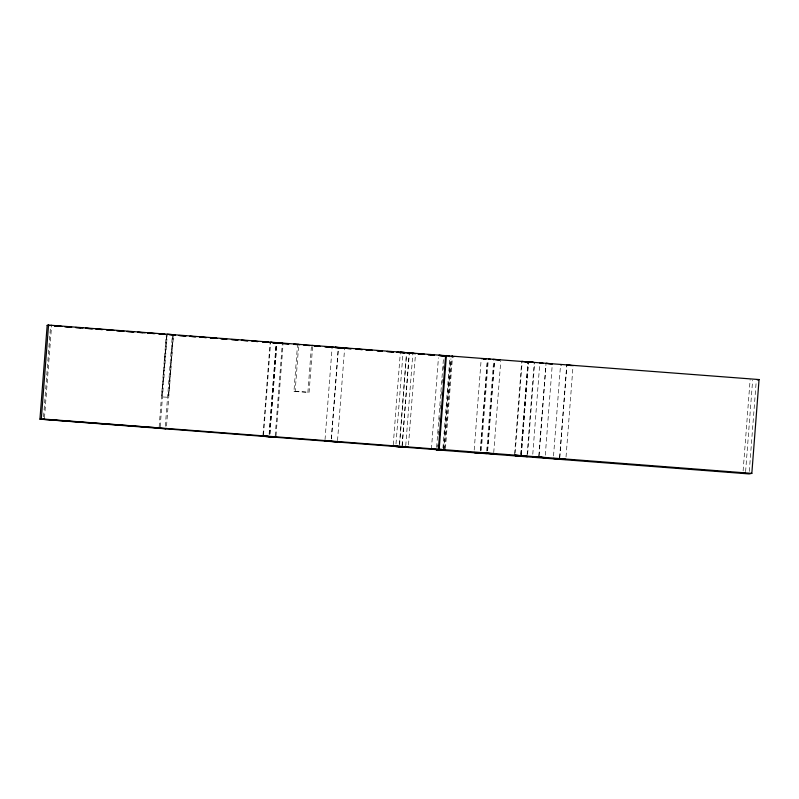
<?xml version="1.0" encoding="UTF-8"?>
<svg xmlns="http://www.w3.org/2000/svg" width="799" height="799" viewBox="0 0 799 799"><rect width="100%" height="100%" fill="white"/><g stroke="black" fill="none" stroke-linecap="round" stroke-linejoin="round"><path stroke-width="0.6" stroke-dasharray="4 3" d="M43.555 416.878L50.497 326.771M44.494 417.897L51.625 325.323M159.151 427.016L166.172 335.68M173.193 335.999L168.469 397.303L161.788 396.913L166.512 335.6M166.941 335.51L161.788 396.913M160.18 426.806L167.211 335.47M165.323 426.296L172.344 334.961M172.854 334.861L168.469 397.303M166.532 426.047L173.373 337.178M263.011 434.956L270.132 342.381M263.51 434.846L270.631 342.272M269.123 434.207L276.054 344.099M269.273 434.177L276.204 344.069M269.782 434.107L276.714 344.009M269.932 434.077L276.863 343.969M275.196 435.894L282.327 343.32M276.015 435.805L283.136 343.24M312.599 346.656L309.083 392.329L293.942 391.5L297.548 344.599M293.942 391.5L295.151 391.25L298.566 346.826M307.875 392.579L311.39 346.906M325.023 439.66L332.144 347.096M331.295 438.931L338.127 350.062M331.445 438.891L338.287 350.032M337.528 440.629L344.649 348.054M393.238 444.793L400.359 352.229M395.994 443.974L402.836 355.106M399.5 444.054L406.431 353.957M399.56 445.263L406.501 355.156M402.077 445.702L409.108 354.366M402.227 445.672L409.258 354.337M405.742 445.762L412.863 353.188M408.499 444.933L415.53 353.597M431.41 449.118L438.441 357.782M436.634 447.38L443.465 358.511M437.213 447.26L437.403 444.793M438.162 434.916L438.451 431.22M439.21 421.343L439.5 417.637M440.159 408.998L440.449 405.303M441.208 395.425L441.487 391.72M442.157 383.081L442.436 379.375M443.195 369.508L443.485 365.802M442.966 447.849L449.987 356.514M443.495 448.958L450.426 358.851M443.924 450.087L450.946 358.751M444.703 448.708L451.635 358.601M445.442 448.559L452.564 355.984M474.197 450.067L481.228 358.731M480.379 450.566L487.31 360.469M480.529 450.536L487.46 360.429M481.318 450.376L488.349 359.041M486.701 451.036L493.732 359.7M487.49 450.876L494.331 362.007M487.65 450.836L494.491 361.977M493.732 452.574L500.753 361.238M514.606 454.002L521.727 361.428M515.125 453.133L522.146 361.797M520.778 454.501L527.809 363.165M520.938 454.471L527.969 363.136M521.198 454.871L528.229 363.535M521.357 454.841L528.389 363.505M527.11 454.961L534.241 362.396M527.63 454.102L534.661 362.766M532.783 454.251L539.814 362.916M538.866 455.989L545.887 364.654M539.015 455.959L546.047 364.624M545.288 455.22L552.319 363.885M553.527 456.009L560.369 367.15M559.61 457.747L566.641 366.411M559.769 457.717L566.791 366.381M566.032 456.978L573.063 365.642M743.11 470.961L750.141 379.625M745.597 471.66L752.628 380.324M749.292 471.45L756.224 381.353M295.151 391.25L309.083 392.329"/><path stroke-width="1.2" d="M442.776 450.316L443.395 450.187L39.95 419.165L47.171 325.353L48.539 325.073L449.338 355.945M39.95 419.165L41.318 418.886L48.539 325.073M438.391 449.447L445.612 355.645L759.05 379.555L751.829 473.368L749.102 473.927L436.444 449.847L437.143 449.707M438.351 449.457L439.17 449.298L446.391 355.485M50.587 325.543L51.625 325.323M167.301 334.232L173.563 334.711M172.854 334.861L172.344 334.961L174.831 335.151M298.756 344.349L293.832 344.309M311.48 345.677L312.689 345.428M44.404 419.135L43.366 419.345L160.13 428.024M451.825 356.134L452.564 355.984M165.133 428.763L166.382 428.514M757.232 379.934L759.05 379.555M445.353 449.787L41.318 418.886M742.92 473.427L745.497 472.898M561.437 364.734L560.558 364.674L561.357 364.753M272.519 342.401L270.631 342.272L271.43 342.352M282.257 343.18L274.726 342.721M404.913 352.768L403.026 352.639L404.803 352.788M414.651 353.548L410.816 353.258M490.236 359.17L488.349 359.041L489.148 359.111M523.615 361.557L521.727 361.428L523.505 361.587M533.362 362.337L524.923 361.657M273.248 342.601L275.345 342.611M405.063 352.569L400.359 352.229L406.531 352.719M277.732 342.991L279.211 343.101M335.34 347.325L343.77 348.004L338.476 347.555M408.149 352.848L412.863 353.188L406.691 352.689M543 363.146L539.814 362.916L541.582 363.076M483.115 358.861L485.942 359.071M525.342 362.027L528.479 362.267M571.175 365.513L566.731 365.173M272.729 436.813L275.925 437.043L269.742 436.544M268.124 436.424L263.41 436.074L275.106 437.123L262.911 436.184L267.355 436.554M271.99 436.903L268.933 436.673M493.053 359.38L499.974 359.95L494.681 359.5M545.987 363.415L552.319 363.885L546.146 363.385M54.322 325.822L61.783 326.401M65.518 326.691L71.73 327.171M75.466 327.45L82.926 328.029M85.413 328.219L92.884 328.798M96.609 329.078L102.831 329.558M106.567 329.847L114.027 330.426M116.514 330.616L123.975 331.186M127.71 331.475L133.932 331.955M137.658 332.244L145.128 332.813M147.615 333.003L155.076 333.582M158.811 333.872L165.023 334.352M179.785 335.53L185.987 336.009M189.703 336.299L195.905 336.779M199.62 337.058L205.822 337.538M210.776 337.917L216.978 338.396M220.694 338.686L226.886 339.156M231.85 339.545L238.042 340.014M241.767 340.304L247.96 340.783M251.685 341.073L257.877 341.543M262.841 341.932L269.033 342.401M272.759 342.691L278.951 343.171M282.676 343.45L288.868 343.93M313.967 345.867L320.179 346.347M325.143 346.726L331.355 347.205M335.081 347.495L341.293 347.964M345.018 348.254L351.23 348.734M356.204 349.113L362.416 349.592M366.142 349.882L372.354 350.362M377.318 350.741L382.292 351.121M387.255 351.51L393.468 351.989M397.193 352.269L403.405 352.749M407.73 352.978L413.343 353.518M418.316 353.897L424.529 354.376M428.254 354.666L434.466 355.146M439.43 355.525L446.431 355.935M47.171 325.353L49.658 325.553M54.632 325.932L60.864 326.411M64.599 326.701L70.821 327.181M75.795 327.56L80.779 327.94M85.753 328.329L91.975 328.808M95.71 329.098L101.932 329.578M106.916 329.957L111.9 330.337M116.874 330.726L123.096 331.205M126.831 331.485L133.053 331.965M138.037 332.354L143.011 332.734M147.995 333.123L154.217 333.602M159.191 333.982L164.175 334.362M169.158 334.751L175.381 335.23M179.116 335.51L185.338 335.989M190.312 336.379L195.296 336.759M200.269 337.148L206.492 337.627M210.227 337.907L216.459 338.386M221.433 338.776L226.417 339.156M231.39 339.535L237.613 340.014M241.348 340.304L247.57 340.783M252.554 341.173L257.528 341.553M262.511 341.932L268.734 342.411M272.469 342.701L278.691 343.18M283.675 343.56L288.649 343.95M293.632 344.329L299.855 344.808M303.59 345.098L309.812 345.577M314.786 345.957L319.77 346.347M324.744 346.726L330.976 347.205M334.701 347.495L340.933 347.974M345.907 348.354L350.891 348.744M355.865 349.123L362.087 349.602M365.822 349.892L372.044 350.371M377.028 350.751L382.002 351.141M386.986 351.52L393.208 351.999M396.943 352.289L403.165 352.768M408.149 353.148L413.123 353.528M418.107 353.917L424.329 354.396M428.064 354.686L434.286 355.165M439.26 355.545L444.244 355.925M451.225 356.604L453.712 356.803M439.17 449.298L751.829 473.368M535.73 456.948L545.098 457.687L532.593 456.728L538.766 457.218M159.381 428.184L165.643 428.663M524.793 361.687L527.909 361.927M528.059 361.897L533.442 362.327M275.196 342.651L276.804 342.771M276.963 342.741L282.337 343.161M444.803 355.815L438.821 355.335L446.581 355.905M525.213 362.057L528.329 362.297M566.891 365.143L572.264 365.572M273.687 342.531L280.589 343.171M335.2 347.345L338.317 347.595M407.58 353.008L409.198 353.138M409.358 353.108L415.34 353.577M485.782 359.111L483.005 358.891M273.108 342.631L274.576 342.751M520.848 455.7L527.02 456.199L514.516 455.24L520.688 455.73M542.042 457.428L538.926 457.188M267.975 436.454L269.593 436.574M399.31 446.521L393.138 446.032L405.642 446.991L399.47 446.491M487.3 453.343L481.128 452.843L493.632 453.802L487.46 453.313M521.268 456.069L527.44 456.569L514.936 455.61L521.108 456.099M559.51 458.976L553.337 458.486L565.842 459.445L559.67 458.946M331.106 441.398L324.923 440.898L337.428 441.857L331.255 441.368M401.977 446.941L395.805 446.441L408.309 447.41L402.137 446.911M480.189 453.033L474.007 452.534L486.511 453.502L480.339 453.003M437.742 449.587L431.41 449.118L443.924 450.087L437.742 449.587M332.374 347.106L332.943 347.166L332.374 347.106"/></g></svg>
